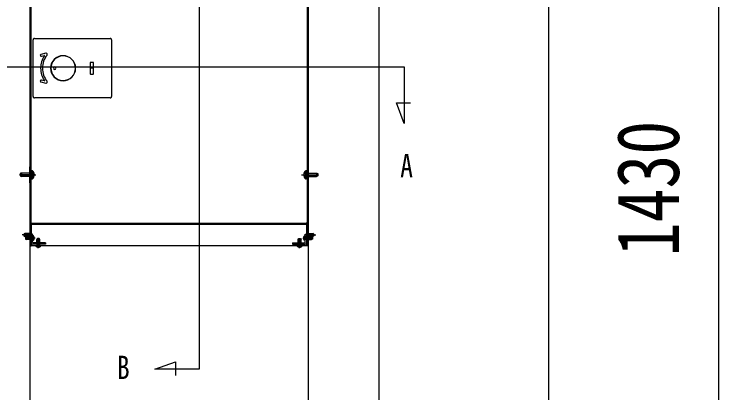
# Model space of a CAD drawing. Units: millimetres, scale not verified. Extents: x -1261 to 1262, y -891 to 891.
# Drawn here: x -679.8 to -480.8, y -302.5 to -195.5 of the extents above; entities that cross this region are included whole.
import ezdxf
from ezdxf.enums import TextEntityAlignment as Align

# ---------------------------------------------------------------- set-up
doc = ezdxf.new("R2010")
doc.units = ezdxf.units.MM
doc.header["$LTSCALE"] = 6
for name, color, linetype in [('0-1_USER1', 3, 'Continuous'), ('0-4_YKK_12', 2, 'Continuous'), ('0-5_YKK_13', 4, 'Continuous'), ('0-7_YKK_D', 6, 'Continuous')]:
    doc.layers.add(name, color=color, linetype=linetype)
doc.styles.add('ＭＳ ゴシック', font='')
doc.styles.get('ＭＳ ゴシック').set_extended_font_data('MS Gothic')

msp = doc.modelspace()

# ---------------------------------------------------------------- linework, layer by layer
at = {"layer": '0-4_YKK_12'}
for p, q in [((-576.794, 112.9), (-576.794, -377.5)), ((-627.609, -77.585), (-627.609, -295.865)), ((-688.831, -210.406), (-569.681, -210.406)), ((-569.681, -210.406), (-569.681, -226.444)), ((-674.994, -254.901), (-597.194, -254.901)), ((-674.994, -254.901), (-674.994, -260.901)), ((-597.194, -254.901), (-597.194, -260.901)), ((-674.494, -258.101), (-675.894, -258.101)), ((-674.994, -260.901), (-597.194, -260.901)), ((-627.609, -295.865), (-640.067, -295.865))]:
    msp.add_line(p, q, dxfattribs=at)
for points in [[(-596.794, 112.9), (-596.794, -377.5), (-596.794, -477.5)], [(-675.394, 82.5), (-675.394, -377.5), (-675.394, -477.5)], [(-569.681, -226.444), (-571.81, -220.594), (-567.91, -220.594)], [(-640.067, -295.865), (-634.217, -293.736), (-634.217, -297.636)]]:
    msp.add_lwpolyline(points, dxfattribs=at)
at = {"layer": '0-5_YKK_13'}
for p, q in [((-675.094, -167.101), (-675.094, -254.481)), ((-674.494, -218.782), (-674.494, -202.779)), ((-674.096, -202.381), (-652.693, -202.381)), ((-652.294, -202.779), (-652.294, -218.782)), ((-670.898, -206.541), (-672.257, -206.88)), ((-672.136, -207.365), (-671.342, -207.167)), ((-658.394, -209.231), (-658.394, -212.331)), ((-657.394, -210.781), (-658.394, -210.781)), ((-657.494, -209.131), (-658.294, -209.131)), ((-657.394, -212.331), (-657.394, -209.231)), ((-658.294, -212.431), (-657.494, -212.431)), ((-672.257, -214.682), (-670.898, -215.02)), ((-671.342, -214.394), (-672.136, -214.197)), ((-666.091, -214.279), (-665.994, -214.281)), ((-652.693, -219.181), (-674.096, -219.181)), ((-675.174, -240.487), (-677.938, -240.487)), ((-677.754, -240.401), (-677.754, -241.401)), ((-675.174, -240.401), (-677.754, -240.401)), ((-675.174, -240.401), (-675.174, -241.401)), ((-675.074, -241.821), (-675.074, -239.981)), ((-675.074, -240.471), (-674.674, -240.471)), ((-674.894, -239.851), (-674.894, -239.83)), ((-674.894, -241.951), (-674.894, -239.851)), ((-674.843, -240.901), (-674.721, -240.672)), ((-674.779, -239.962), (-674.828, -239.945)), ((-674.785, -239.721), (-674.745, -239.721)), ((-674.229, -240.426), (-674.721, -240.672)), ((-674.674, -239.981), (-674.674, -241.821)), ((-674.674, -240.113), (-674.674, -240.361)), ((-597.959, -240.426), (-597.467, -240.672)), ((-597.514, -239.981), (-597.514, -241.821)), ((-597.514, -240.113), (-597.514, -240.361)), ((-597.114, -240.471), (-597.514, -240.471)), ((-597.345, -240.901), (-597.467, -240.672)), ((-597.403, -239.721), (-597.443, -239.721)), ((-597.409, -239.962), (-597.36, -239.945)), ((-597.294, -239.851), (-597.294, -239.83)), ((-597.294, -241.951), (-597.294, -239.851)), ((-597.114, -241.821), (-597.114, -239.981)), ((-597.014, -240.401), (-594.434, -240.401)), ((-597.014, -240.401), (-597.014, -241.401)), ((-597.014, -240.487), (-594.25, -240.487)), ((-594.434, -240.401), (-594.434, -241.401)), ((-673.993, -240.901), (-678.277, -240.901)), ((-678.094, -241.241), (-677.754, -241.401)), ((-675.174, -241.314), (-677.938, -241.314)), ((-675.174, -241.401), (-677.754, -241.401)), ((-676.694, -240.901), (-673.694, -240.901)), ((-675.074, -241.331), (-674.674, -241.331)), ((-674.843, -240.901), (-674.721, -241.13)), ((-674.779, -241.839), (-674.828, -241.857)), ((-674.785, -242.081), (-674.745, -242.081)), ((-674.229, -241.375), (-674.721, -241.13)), ((-674.674, -241.689), (-674.674, -241.441)), ((-598.694, -240.901), (-595.694, -240.901)), ((-598.195, -240.901), (-593.911, -240.901)), ((-597.959, -241.375), (-597.467, -241.13)), ((-597.114, -241.331), (-597.514, -241.331)), ((-597.514, -241.689), (-597.514, -241.441)), ((-597.345, -240.901), (-597.467, -241.13)), ((-597.403, -242.081), (-597.443, -242.081)), ((-597.409, -241.839), (-597.36, -241.857)), ((-597.014, -241.314), (-594.25, -241.314)), ((-597.014, -241.401), (-594.434, -241.401)), ((-594.094, -241.241), (-594.434, -241.401)), ((-674.934, -254.481), (-675.094, -254.481)), ((-674.994, -254.681), (-675.094, -254.681)), ((-674.994, -254.521), (-674.934, -254.521)), ((-674.994, -254.681), (-674.934, -254.681)), ((-674.934, -254.521), (-674.934, -254.481)), ((-674.934, -254.521), (-674.934, -254.681)), ((-597.254, -254.681), (-674.934, -254.681)), ((-674.934, -254.681), (-674.934, -254.901)), ((-672.774, -254.801), (-672.774, -254.681)), ((-672.754, -254.741), (-672.774, -254.741)), ((-672.754, -254.741), (-672.754, -254.681)), ((-672.754, -254.901), (-672.754, -254.741)), ((-598.934, -254.681), (-598.934, -254.741)), ((-598.934, -254.741), (-598.934, -254.901)), ((-598.914, -254.741), (-598.934, -254.741)), ((-598.914, -254.801), (-598.914, -254.681)), ((-597.254, -254.521), (-597.254, -254.481)), ((-597.254, -254.521), (-597.254, -254.681)), ((-597.194, -254.521), (-597.254, -254.521)), ((-597.194, -254.681), (-597.254, -254.681)), ((-597.194, -254.521), (-597.094, -254.521)), ((-597.094, -254.681), (-597.194, -254.681)), ((-597.094, -254.521), (-597.094, -254.681)), ((-674.934, -254.901), (-674.774, -254.901)), ((-674.774, -254.901), (-672.874, -254.901)), ((-672.754, -254.901), (-672.874, -254.901)), ((-598.934, -254.901), (-672.754, -254.901)), ((-598.814, -254.901), (-598.934, -254.901)), ((-597.414, -254.901), (-598.814, -254.901)), ((-674.544, -257.901), (-677.544, -257.901)), ((-677.044, -257.641), (-676.764, -257.501)), ((-677.044, -257.641), (-677.044, -258.161)), ((-677.044, -258.161), (-676.764, -258.301)), ((-675.344, -257.632), (-677.026, -257.632)), ((-675.344, -258.17), (-677.026, -258.17)), ((-675.344, -258.301), (-676.764, -258.301)), ((-676.314, -258.401), (-676.594, -258.541)), ((-676.594, -258.541), (-676.594, -259.061)), ((-674.874, -258.477), (-676.466, -258.477)), ((-674.874, -258.401), (-676.314, -258.401)), ((-676.314, -258.401), (-676.314, -259.201)), ((-675.294, -257.451), (-675.394, -257.451)), ((-675.044, -257.201), (-675.344, -257.501)), ((-674.994, -257.151), (-675.294, -257.451)), ((-674.994, -258.651), (-675.294, -258.351)), ((-674.994, -260.101), (-674.994, -257.701)), ((-674.594, -257.701), (-674.994, -257.701)), ((-674.874, -258.401), (-674.874, -259.201)), ((-674.874, -258.401), (-674.712, -258.43)), ((-674.874, -258.477), (-674.671, -258.429)), ((-674.686, -258.801), (-674.564, -258.572)), ((-674.594, -259.901), (-674.594, -257.701)), ((-674.594, -259.52), (-674.594, -258.082)), ((-674.201, -258.391), (-674.564, -258.572)), ((-597.987, -258.391), (-597.624, -258.572)), ((-597.694, -257.901), (-596.294, -257.901)), ((-597.694, -257.901), (-596.294, -257.901)), ((-597.644, -257.901), (-594.644, -257.901)), ((-597.502, -258.801), (-597.624, -258.572)), ((-597.594, -259.901), (-597.594, -257.701)), ((-597.594, -257.701), (-597.194, -257.701)), ((-597.594, -259.52), (-597.594, -258.082)), ((-597.314, -258.477), (-597.517, -258.429)), ((-597.314, -258.401), (-597.477, -258.43)), ((-597.314, -258.401), (-597.314, -259.201)), ((-597.314, -258.401), (-595.874, -258.401)), ((-597.314, -258.477), (-595.722, -258.477)), ((-597.194, -257.151), (-596.894, -257.451)), ((-597.194, -260.101), (-597.194, -257.701)), ((-597.194, -258.269), (-596.794, -258.269)), ((-597.194, -258.651), (-596.894, -258.351)), ((-597.144, -257.201), (-596.844, -257.501)), ((-596.894, -257.451), (-596.794, -257.451)), ((-596.844, -257.632), (-595.162, -257.632)), ((-596.844, -258.17), (-595.162, -258.17)), ((-596.844, -258.301), (-595.424, -258.301)), ((-595.874, -258.401), (-595.874, -259.201)), ((-595.874, -258.401), (-595.594, -258.541)), ((-595.594, -258.541), (-595.594, -259.061)), ((-595.144, -257.641), (-595.424, -257.501)), ((-595.144, -258.161), (-595.424, -258.301)), ((-595.144, -257.641), (-595.144, -258.161)), ((-673.894, -258.801), (-676.692, -258.801)), ((-676.594, -259.061), (-676.314, -259.201)), ((-674.874, -259.125), (-676.466, -259.125)), ((-674.874, -259.201), (-676.314, -259.201)), ((-674.994, -259.082), (-675.394, -259.082)), ((-674.994, -259.982), (-675.394, -259.982)), ((-674.168, -258.801), (-675.288, -258.801)), ((-674.874, -259.125), (-674.671, -259.173)), ((-674.874, -259.201), (-674.712, -259.172)), ((-674.686, -258.801), (-674.564, -259.03)), ((-674.201, -259.211), (-674.564, -259.03)), ((-670.994, -260.101), (-674.394, -260.101)), ((-673.254, -258.902), (-673.394, -259.182)), ((-673.394, -260.622), (-673.394, -259.182)), ((-672.594, -259.182), (-673.394, -259.182)), ((-672.594, -260.622), (-673.394, -260.622)), ((-673.394, -260.622), (-673.365, -260.784)), ((-673.318, -260.622), (-673.366, -260.825)), ((-673.318, -260.622), (-673.318, -259.03)), ((-672.734, -258.902), (-673.254, -258.902)), ((-672.994, -261.602), (-672.994, -258.804)), ((-672.994, -260.95), (-672.994, -259.593)), ((-672.594, -259.182), (-672.734, -258.902)), ((-672.67, -260.622), (-672.67, -259.03)), ((-672.67, -260.622), (-672.622, -260.825)), ((-672.594, -260.622), (-672.623, -260.784)), ((-672.594, -260.622), (-672.594, -259.182)), ((-601.194, -260.101), (-597.794, -260.101)), ((-599.594, -259.182), (-599.454, -258.902)), ((-599.594, -260.622), (-599.594, -259.182)), ((-599.594, -259.182), (-598.794, -259.182)), ((-599.594, -260.622), (-598.794, -260.622)), ((-599.594, -260.622), (-599.565, -260.784)), ((-599.518, -260.622), (-599.566, -260.825)), ((-599.518, -260.622), (-599.518, -259.03)), ((-599.454, -258.902), (-598.934, -258.902)), ((-599.194, -261.602), (-599.194, -258.804)), ((-599.194, -260.95), (-599.194, -259.593)), ((-598.934, -258.902), (-598.794, -259.182)), ((-598.87, -260.622), (-598.87, -259.03)), ((-598.87, -260.622), (-598.822, -260.825)), ((-598.794, -260.622), (-598.823, -260.784)), ((-598.794, -260.622), (-598.794, -259.182)), ((-598.294, -258.801), (-595.497, -258.801)), ((-598.021, -258.801), (-596.9, -258.801)), ((-597.987, -259.211), (-597.624, -259.03)), ((-597.502, -258.801), (-597.624, -259.03)), ((-597.314, -259.125), (-597.517, -259.173)), ((-597.314, -259.201), (-597.477, -259.172)), ((-597.314, -259.125), (-595.722, -259.125)), ((-597.314, -259.201), (-595.874, -259.201)), ((-597.194, -259.082), (-596.794, -259.082)), ((-597.194, -259.982), (-596.794, -259.982)), ((-595.594, -259.061), (-595.874, -259.201)), ((-673.713, -260.902), (-672.275, -260.902)), ((-673.404, -261.295), (-673.223, -260.932)), ((-672.994, -260.81), (-673.223, -260.932)), ((-672.994, -260.81), (-672.765, -260.932)), ((-672.584, -261.295), (-672.765, -260.932)), ((-598.475, -260.902), (-599.913, -260.902)), ((-599.604, -261.295), (-599.423, -260.932)), ((-599.194, -260.81), (-599.423, -260.932)), ((-599.194, -260.81), (-598.965, -260.932)), ((-598.784, -261.295), (-598.965, -260.932))]:
    msp.add_line(p, q, dxfattribs=at)
for points in [[(-597.094, -167.101), (-597.094, -254.481), (-597.254, -254.481)], [(-666.09, -207.288), (-666.759, -207.373), (-667.139, -207.518)], [(-667.159, -214.036), (-666.759, -214.188), (-666.09, -214.274)], [(-677.754, -240.401), (-678.094, -240.561), (-678.094, -241.241)], [(-675.174, -240.401), (-675.074, -240.435), (-674.997, -240.461)], [(-675.174, -240.487), (-675.074, -240.475), (-674.954, -240.461)], [(-675.074, -239.981), (-674.894, -239.981), (-674.674, -239.981)], [(-674.997, -240.461), (-674.894, -240.461), (-674.774, -240.461)], [(-597.114, -239.981), (-597.294, -239.981), (-597.514, -239.981)], [(-597.191, -240.461), (-597.294, -240.461), (-597.414, -240.461)], [(-597.014, -240.487), (-597.114, -240.475), (-597.234, -240.461)], [(-597.014, -240.401), (-597.114, -240.435), (-597.191, -240.461)], [(-594.434, -240.401), (-594.094, -240.561), (-594.094, -241.241)], [(-675.174, -241.314), (-675.074, -241.326), (-674.954, -241.341)], [(-675.174, -241.401), (-675.074, -241.367), (-674.997, -241.341)], [(-675.074, -241.821), (-674.894, -241.821), (-674.674, -241.821)], [(-674.997, -241.341), (-674.894, -241.341), (-674.774, -241.341)], [(-674.894, -241.972), (-674.894, -241.951), (-674.894, -241.881)], [(-597.114, -241.821), (-597.294, -241.821), (-597.514, -241.821)], [(-597.191, -241.341), (-597.294, -241.341), (-597.414, -241.341)], [(-597.294, -241.972), (-597.294, -241.951), (-597.294, -241.881)], [(-597.014, -241.314), (-597.114, -241.326), (-597.234, -241.341)], [(-597.014, -241.401), (-597.114, -241.367), (-597.191, -241.341)], [(-675.094, -254.681), (-675.094, -254.521), (-674.994, -254.521)], [(-597.254, -254.681), (-597.254, -254.901), (-597.414, -254.901)], [(-675.344, -257.501), (-676.764, -257.501), (-676.764, -258.301)], [(-675.044, -257.491), (-675.415, -257.672), (-675.537, -257.901)], [(-675.044, -258.311), (-675.415, -258.13), (-675.537, -257.901)], [(-675.294, -257.451), (-675.294, -258.351), (-675.394, -258.351)], [(-675.044, -257.201), (-675.044, -258.601), (-675.344, -258.301), (-675.344, -257.501)], [(-597.144, -257.201), (-597.144, -258.601), (-596.844, -258.301), (-596.844, -257.501)], [(-597.144, -257.491), (-596.773, -257.672), (-596.651, -257.901)], [(-597.144, -258.311), (-596.773, -258.13), (-596.651, -257.901)], [(-596.894, -257.451), (-596.894, -258.351), (-596.794, -258.351)], [(-596.844, -257.501), (-595.424, -257.501), (-595.424, -258.301)], [(-670.994, -260.101), (-670.994, -260.501), (-674.594, -260.501)], [(-601.194, -260.101), (-601.194, -260.501), (-597.594, -260.501)]]:
    msp.add_lwpolyline(points, dxfattribs=at)
for points in [[(-675.194, -238.651), (-675.194, -243.151), (-675.394, -243.151), (-675.394, -238.651)], [(-596.794, -238.651), (-596.794, -243.151), (-596.994, -243.151), (-596.994, -238.651)], [(-674.994, -254.801), (-675.394, -254.801), (-675.394, -261.001), (-674.994, -261.001)], [(-597.194, -254.801), (-596.794, -254.801), (-596.794, -261.001), (-597.194, -261.001)]]:
    msp.add_lwpolyline(points, close=True, dxfattribs=at)
for centre, radius, start, end in [((-674.096, -202.779), 0.398, 89.92772, 180.07228), ((-652.692, -202.779), 0.398, 359.92772, 90.07228), ((-672.196, -207.122), 0.25, 104, 180), ((-670.814, -206.881), 0.35, 0, 104), ((-670.814, -206.881), 0.35, 321.02124, 0), ((-672.196, -207.122), 0.25, 180, 284), ((-665.994, -210.781), 6.35, 146.31167, 180), ((-665.994, -210.781), 5.85, 141.02124, 180), ((-671.328, -207.225), 0.06, 326.31167, 104), ((-665.994, -210.781), 3.53, 0, 180), ((-665.994, -210.781), 3.5, 90, 255.45427), ((-665.99, -210.781), 3.459, 91.877, 268.123), ((-665.994, -210.781), 3.5, 270, 90), ((-665.994, -210.781), 6.35, 180, 213.68833), ((-665.994, -210.781), 5.85, 180, 218.97876), ((-665.994, -210.781), 3.53, 180, 0), ((-668.394, -210.781), 0.35, 90, 270), ((-668.394, -210.781), 0.35, 270, 90), ((-658.294, -209.231), 0.1, 90, 180), ((-657.494, -209.231), 0.1, 0, 90), ((-658.294, -212.331), 0.1, 180, 270), ((-657.494, -212.331), 0.1, 270, 0), ((-672.196, -214.439), 0.25, 76, 180), ((-672.196, -214.439), 0.25, 180, 256), ((-671.328, -214.336), 0.06, 256, 33.68833), ((-670.814, -214.681), 0.35, 256, 0), ((-670.814, -214.681), 0.35, 0, 38.97876), ((-674.096, -218.783), 0.398, 179.92772, 270.07228), ((-652.692, -218.783), 0.398, 269.92772, 0.07228), ((-674.785, -239.83), 0.109, 90, 180), ((-674.794, -239.851), 0.1, 180, 250), ((-674.834, -240.113), 0.16, 0, 70), ((-674.774, -240.361), 0.1, 270, 0), ((-674.745, -239.831), 0.11, 48.43917, 90), ((-675.694, -240.901), 1.54, 311.56083, 48.43917), ((-596.494, -240.901), 1.54, 131.56083, 228.43917), ((-597.443, -239.831), 0.11, 90, 131.56083), ((-597.354, -240.113), 0.16, 110, 180), ((-597.414, -240.361), 0.1, 180, 270), ((-597.403, -239.83), 0.109, 0, 90), ((-597.394, -239.851), 0.1, 290, 0), ((-674.794, -241.951), 0.1, 110, 180), ((-674.785, -241.972), 0.109, 180, 270), ((-674.834, -241.689), 0.16, 290, 0), ((-674.774, -241.441), 0.1, 0, 90), ((-674.745, -241.971), 0.11, 270, 311.56083), ((-597.443, -241.971), 0.11, 228.43917, 270), ((-597.414, -241.441), 0.1, 90, 180), ((-597.354, -241.689), 0.16, 180, 250), ((-597.403, -241.972), 0.109, 270, 0), ((-597.394, -241.951), 0.1, 0, 70), ((-672.874, -254.801), 0.1, 270, 0), ((-598.814, -254.801), 0.1, 180, 270), ((-674.694, -258.331), 0.1, 259.90904, 0), ((-674.563, -258.082), 0.0309, 62.71904, 180), ((-674.934, -258.801), 0.84, 297.28096, 62.71904), ((-597.254, -258.801), 0.84, 117.28096, 242.71904), ((-597.625, -258.082), 0.0309, 0, 117.28096), ((-597.494, -258.331), 0.1, 180, 280.09096), ((-674.594, -260.101), 0.4, 180, 270), ((-674.694, -259.27), 0.1, 0, 100.09096), ((-674.563, -259.52), 0.0309, 180, 297.28096), ((-674.394, -259.901), 0.2, 180, 270), ((-597.794, -259.901), 0.2, 270, 0), ((-597.625, -259.52), 0.0309, 242.71904, 0), ((-597.494, -259.27), 0.1, 79.90904, 180), ((-597.594, -260.101), 0.4, 270, 0), ((-673.713, -260.932), 0.0309, 90, 207.28096), ((-672.994, -260.562), 0.84, 207.28096, 332.71904), ((-673.464, -260.802), 0.1, 270, 10.09096), ((-672.525, -260.802), 0.1, 169.90904, 270), ((-672.275, -260.932), 0.0309, 332.71904, 90), ((-599.913, -260.932), 0.0309, 90, 207.28096), ((-599.194, -260.562), 0.84, 207.28096, 332.71904), ((-599.664, -260.802), 0.1, 270, 10.09096), ((-598.725, -260.802), 0.1, 169.90904, 270), ((-598.475, -260.932), 0.0309, 332.71904, 90)]:
    msp.add_arc(centre, radius, start, end, dxfattribs=at)
at = {"layer": '0-7_YKK_D'}
msp.add_line((-480.794, -377.5), (-480.794, -91.5), dxfattribs=at)
msp.add_lwpolyline([(-528.794, -377.5), (-528.794, -103.5), (-528.794, 183.74)], dxfattribs=at)

# ---------------------------------------------------------------- texts
at = {"layer": '0-1_USER1', "style": 'ＭＳ ゴシック', "width": 0.8}
for s, p in [('A', (-570.794, -243.6)), ('B', (-650.794, -300.6))]:
    msp.add_text(s, height=6.598, dxfattribs=at).set_placement(p, align=Align.BOTTOM_LEFT)
at = {"layer": '0-7_YKK_D', "style": 'ＭＳ ゴシック', "width": 0.8}
msp.add_text('1430', height=17.6, rotation=90, dxfattribs=at).set_placement((-486.794, -263.94), align=Align.BOTTOM_LEFT)

doc.saveas('drawing.dxf')
